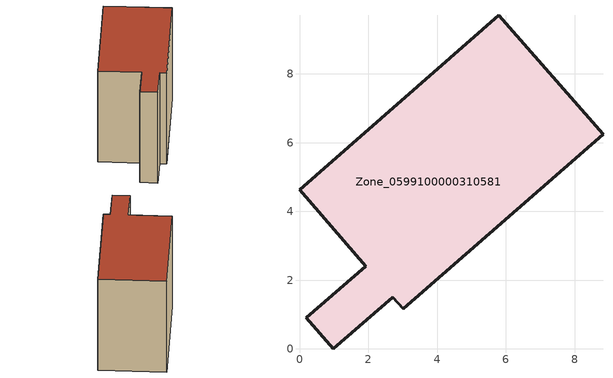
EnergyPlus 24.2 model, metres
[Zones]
Zone_0599100000310581
 floor ground (C_G): 5.8,9.71 8.83,6.24 3.01,1.17 2.72,1.51 0.98,0 0.2,0.91 1.93,2.41 0,4.63 z0
 wall outside (C_F): 0.2,0.91 0.98,0 2.72,1.51 3.01,1.17 8.83,6.24 5.8,9.71 0,4.63 1.93,2.41 0.2,0.91 z0:7.31
 roof outside (C_R): 5.8,9.71 0,4.63 1.93,2.41 0.2,0.91 0.98,0 2.72,1.51 3.01,1.17 8.83,6.24 z7.31
[BUILDING]
Pand.0599100000310581: North Axis=0; Terrain=City; Loads Convergence Tolerance Value=0.04; Temperature Convergence Tolerance Value=0.4; Solar Distribution=FullExterior; Maximum Number of Warmup Days=25; Minimum Number of Warmup Days=1
[Site:Location]
Rotterdam.The.Hague.AP_ZH_NLD Design_Conditions: Latitude=51.96; Longitude=4.45; Time Zone=1; Elevation=-4.5
[SITE:GROUNDTEMPERATURE:BUILDINGSURFACE]
18, 18, 18, 18, 18, 18, 18, 18, 18, 18, 18, 18
[MATERIAL] Thermal Absorptance=0.9; Solar Absorptance=0.7; Visible Absorptance=0.7
Name | Roughness | Thickness | Conductivity | Density | Specific Heat
G.TI.1946 | MediumSmooth | 0.15 | 1 | 540 | 1210
F.TI.1946 | Rough | 0.3 | 0.857143 | 1920 | 840
R.TI.1946 | MediumRough | 0.2 | 0.1 | 1500 | 1000
[CONSTRUCTION]
C_G: G.TI.1946
C_F: F.TI.1946
C_R: R.TI.1946
[ZONE]
Zone_0599100000310581: Type=1; Multiplier=1; Ceiling Height=Autocalculate; Volume=Autocalculate; Floor Area=autocalculate; Part of Total Floor Area=Yes
[ZONEINFILTRATION:DESIGNFLOWRATE]
Infil_Zone_0599100000310581: Zone or ZoneList or Space or SpaceList=Zone_0599100000310581; Schedule=AlwaysOn; Design Flow Rate Calculation Method=Flow/Area; Flow Rate per Floor Area=0.003; Constant Term Coefficient=1; Temperature Term Coefficient=0; Velocity Term Coefficient=0; Velocity Squared Term Coefficient=0
[HVACTEMPLATE:ZONE:IDEALLOADSAIRSYSTEM]
Zone_0599100000310581: Maximum Heating Supply Air Temperature=50; Minimum Cooling Supply Air Temperature=13; Maximum Heating Supply Air Humidity Ratio=0.0156; Minimum Cooling Supply Air Humidity Ratio=0.0077; Heating Limit=NoLimit; Cooling Limit=NoLimit; Dehumidification Control Type=ConstantSensibleHeatRatio; Cooling Sensible Heat Ratio=0.7; Dehumidification Setpoint=60; Humidification Control Type=None; Humidification Setpoint=30; Outdoor Air Method=None; Outdoor Air Flow Rate per Person=0.00944; Outdoor Air Flow Rate per Zone Floor Area=0; Outdoor Air Flow Rate per Zone=0; Demand Controlled Ventilation Type=None; Outdoor Air Economizer Type=NoEconomizer; Heat Recovery Type=None; Sensible Heat Recovery Effectiveness=0.7; Latent Heat Recovery Effectiveness=0.65
[ZONECONTROL:THERMOSTAT]
ThermostatControl_Zone_0599100000310581: Zone or ZoneList=Zone_0599100000310581; Control Type Schedule=DualSetpointControlType; Control 1=Thermostat_Zone_0599100000310581; Temperature Difference Between Cutout And Setpoint=0
[THERMOSTATSETPOINT:DUALSETPOINT]
Thermostat_Zone_0599100000310581: Heating Setpoint Temperature Schedule=HeatingSetpoint_Zone_0599100000310581; Cooling Setpoint Temperature Schedule=CoolingSetpoint_Zone_0599100000310581
[SCHEDULE:COMPACT]
HeatingSetpoint_Zone_0599100000310581: Through: 12/31, For: AllDays, Until: 24:00, 21
CoolingSetpoint_Zone_0599100000310581: Through: 12/31, For: AllDays, Until: 24:00, 24
DualSetpointControlType: Through: 12/31, For: AllDays, Until: 24:00, 4
AlwaysOn: Through: 12/31, For: AllDays, Until: 24:00, 1
